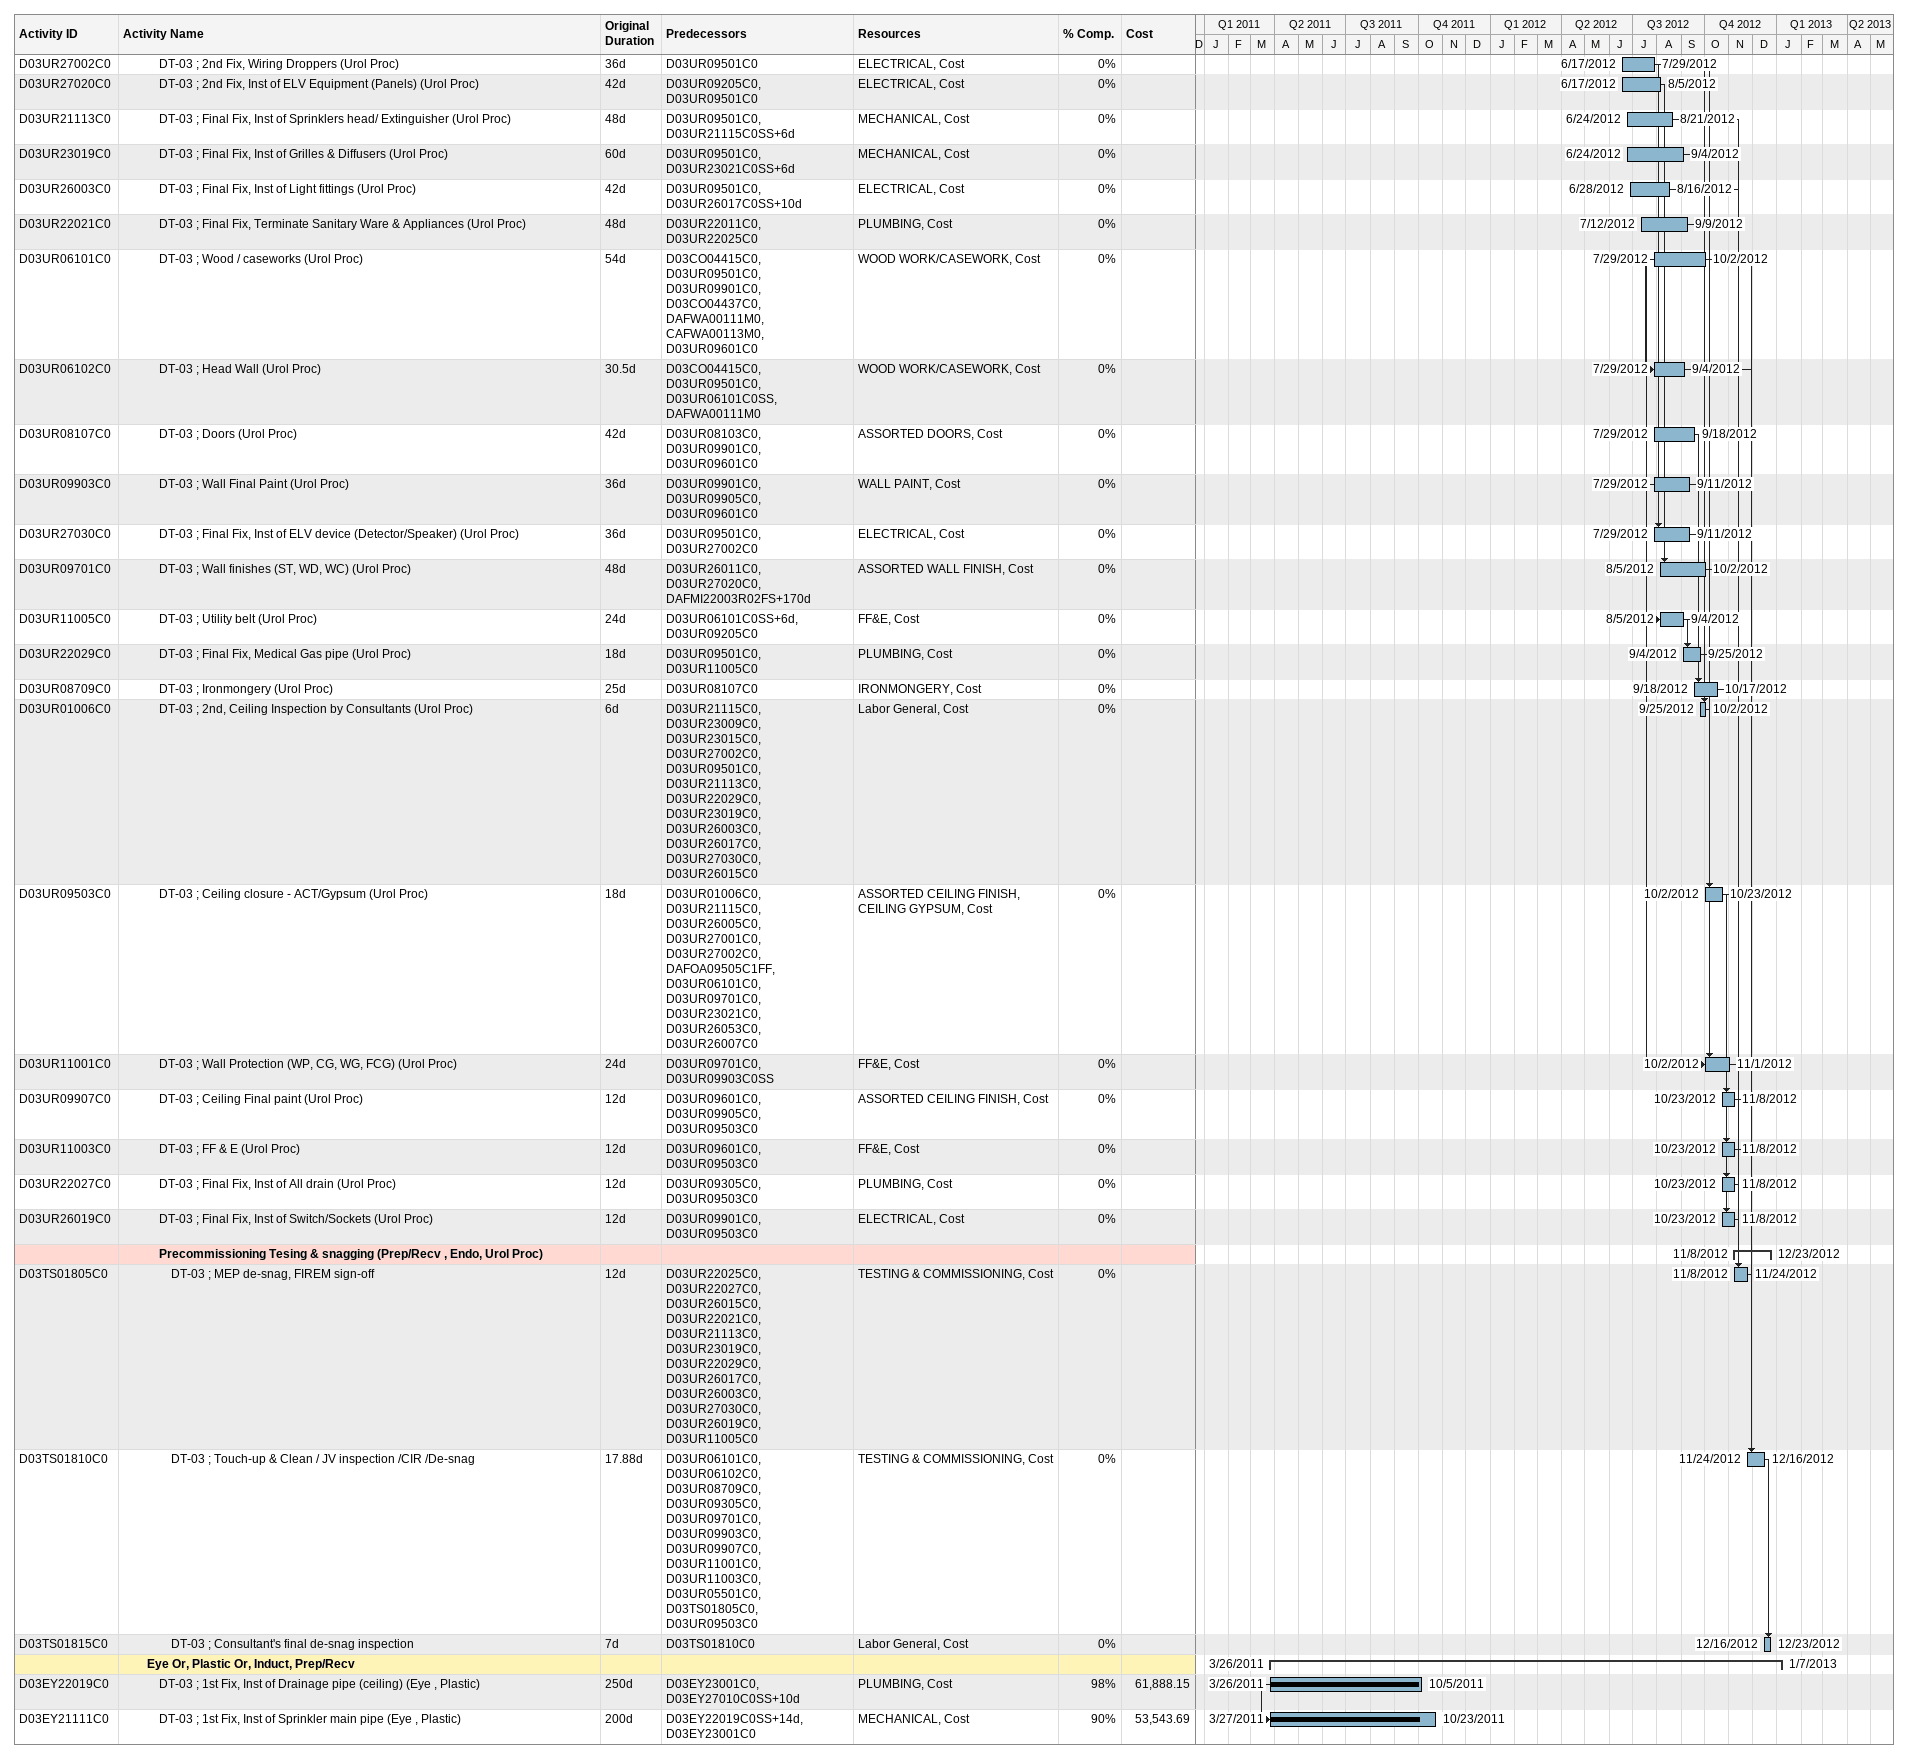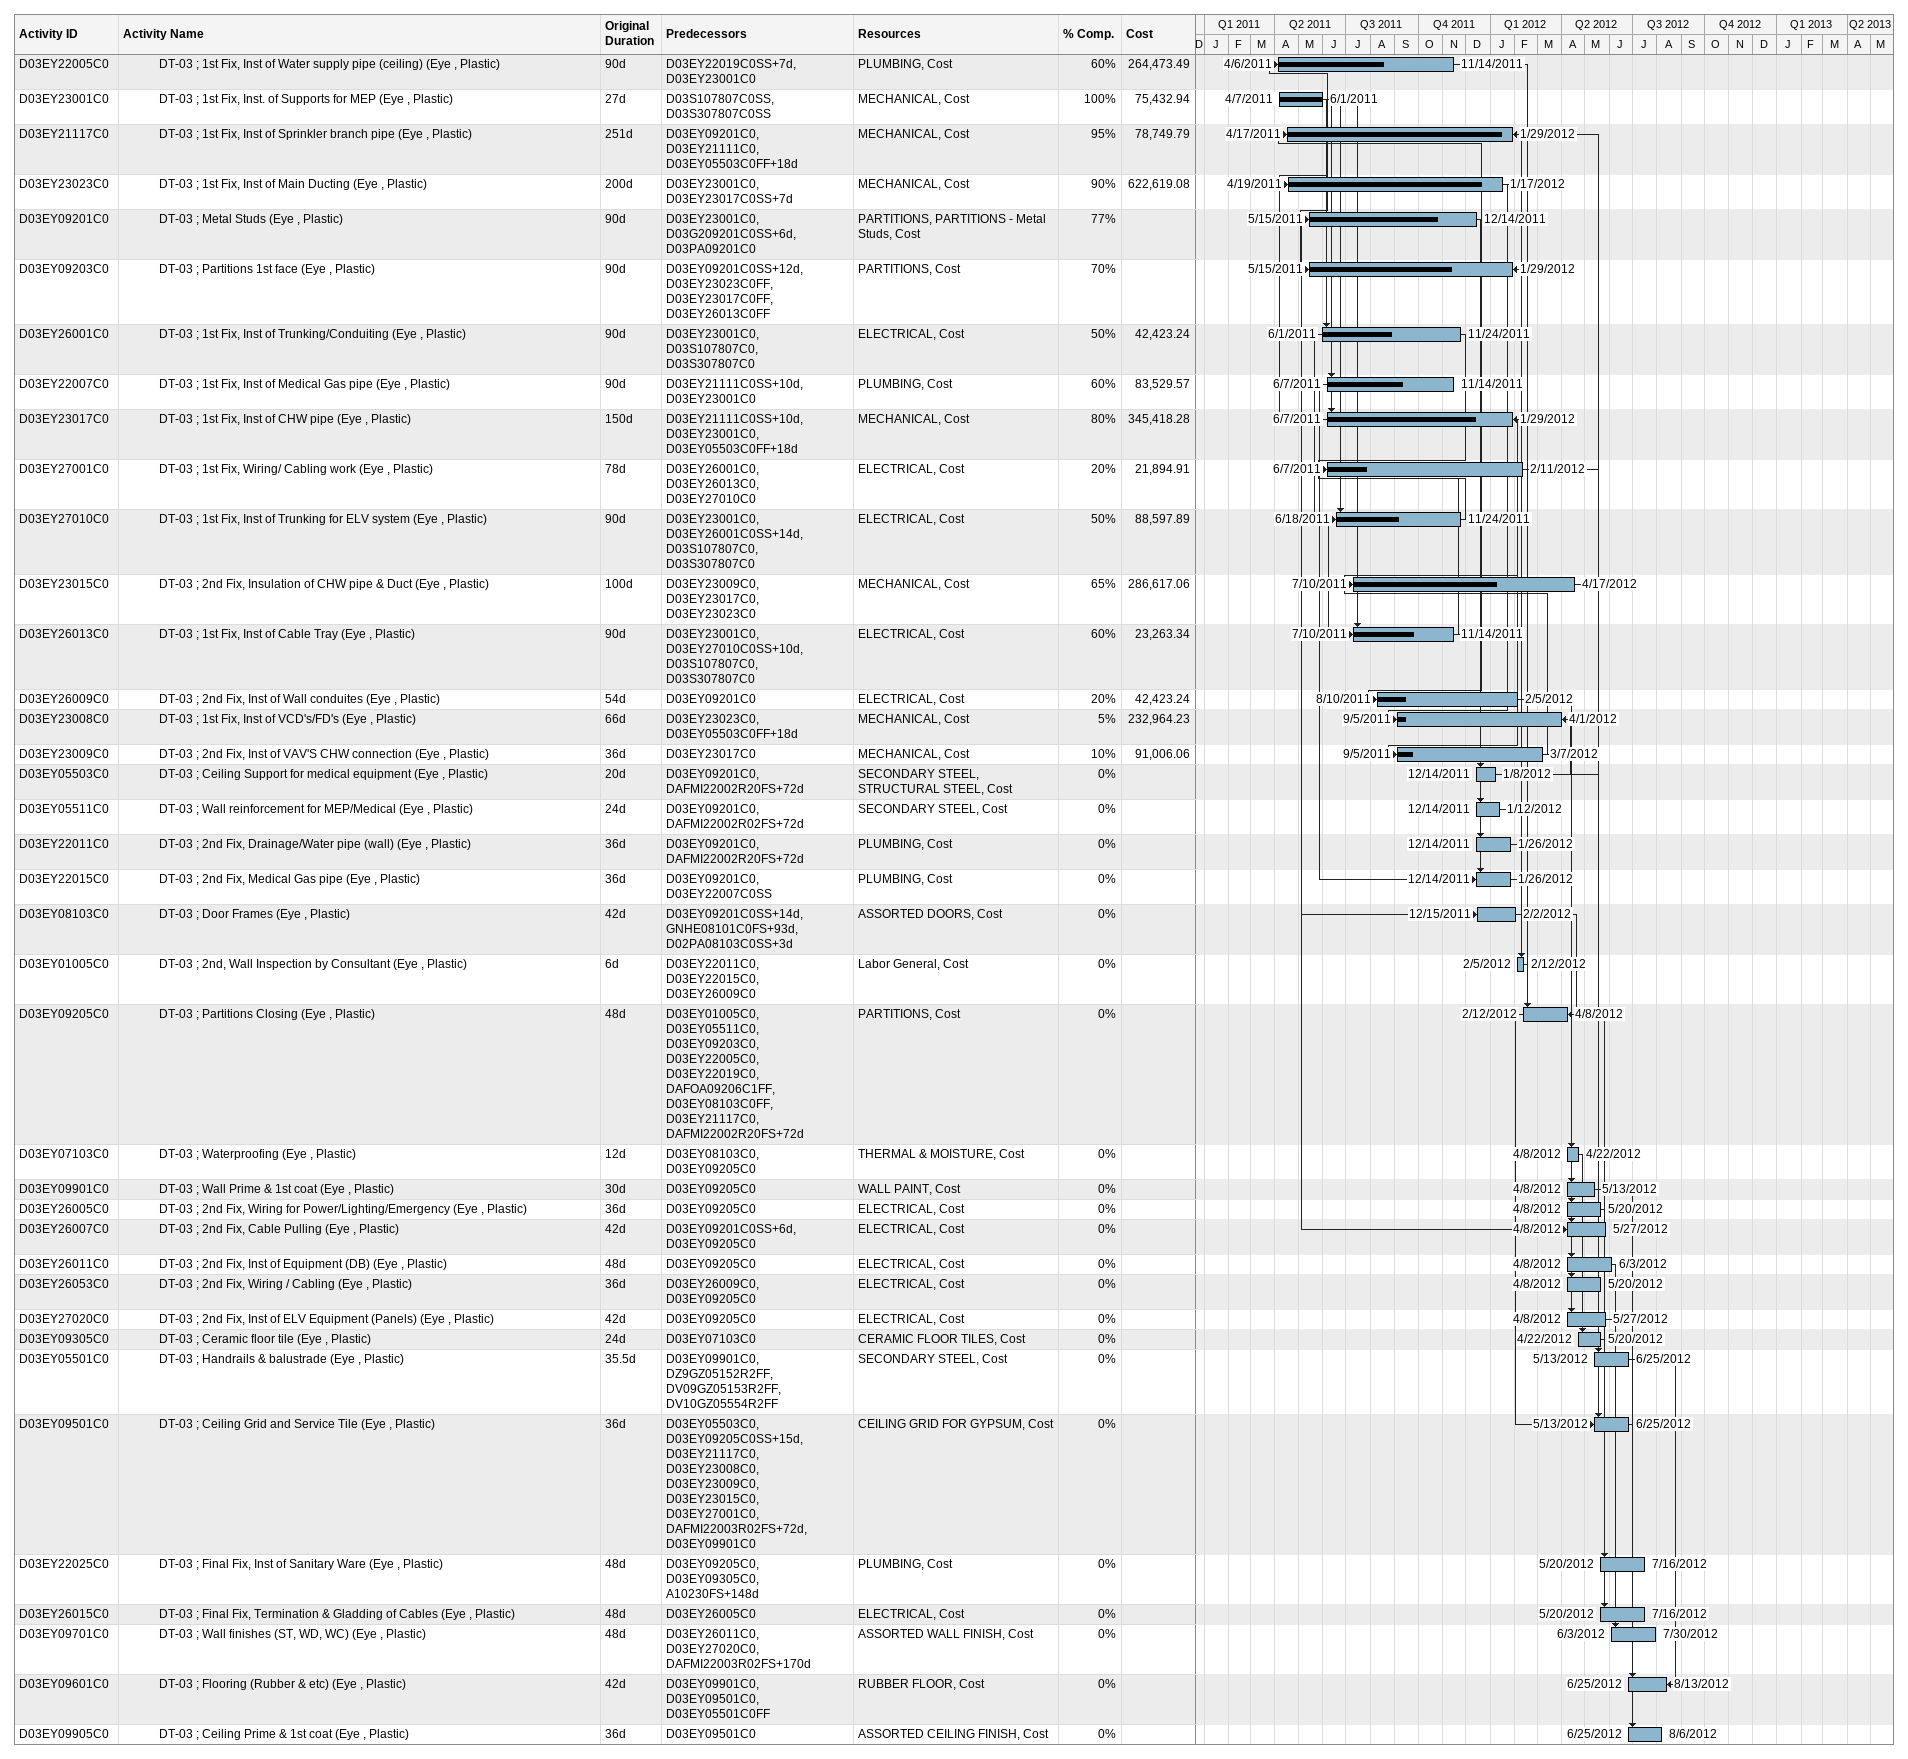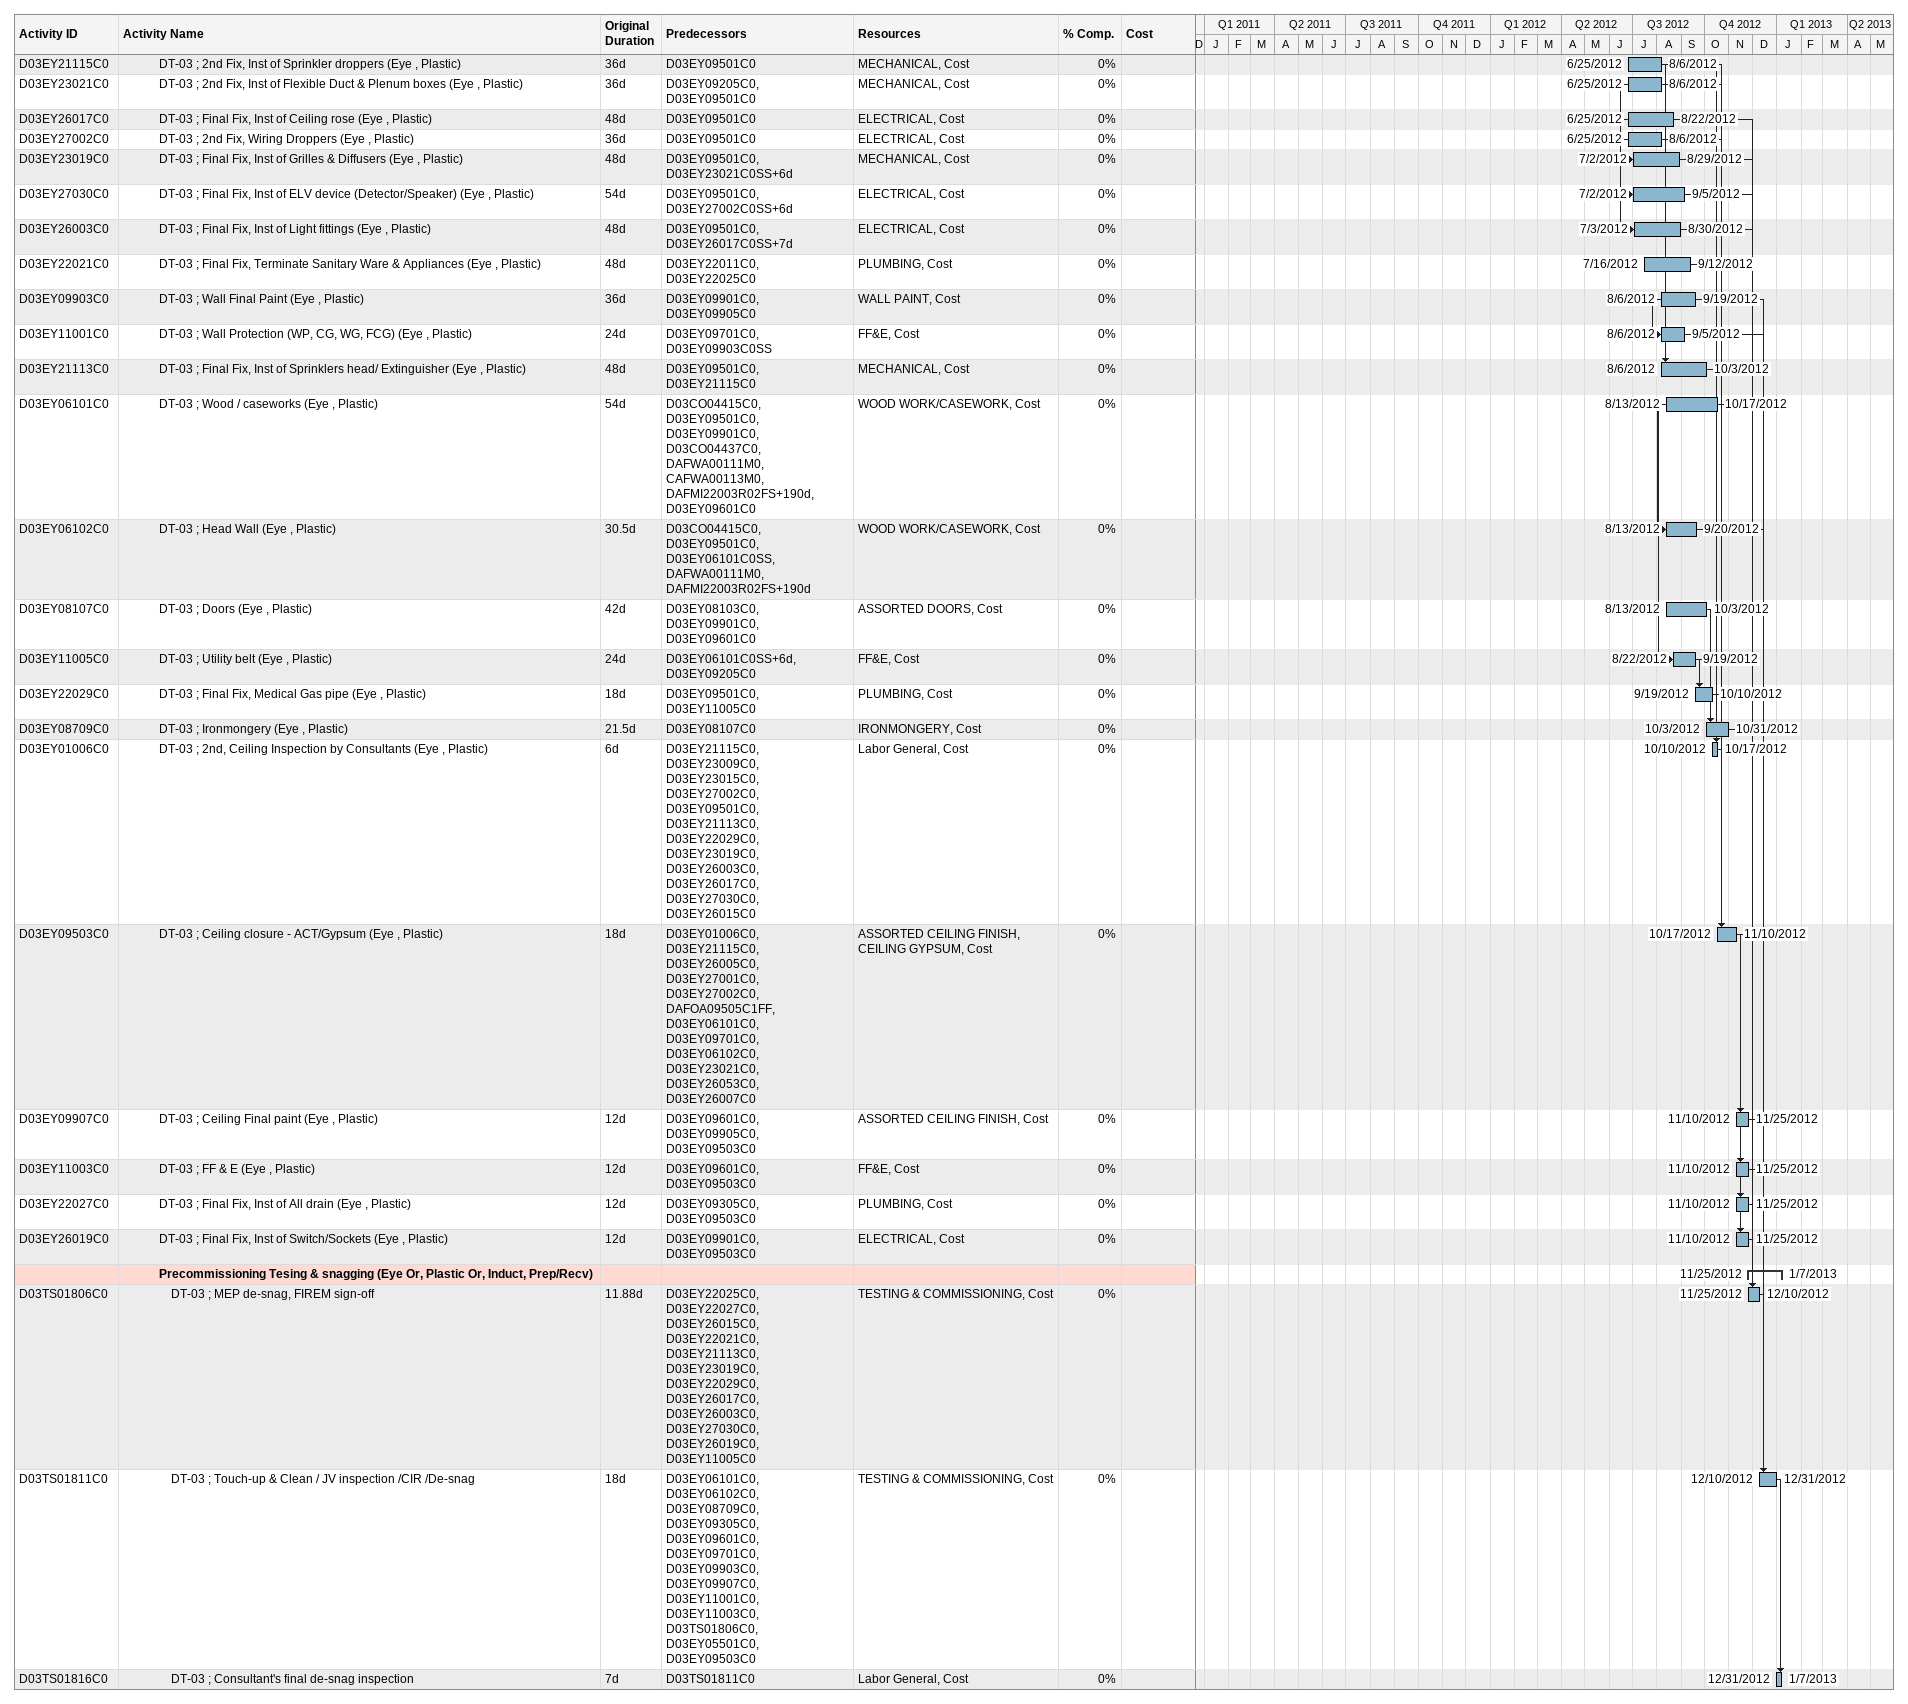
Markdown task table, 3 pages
| ID | Level | Task | Original duration | Start | Finish | Predecessors | Resources | % complete | Cost |
|---|---|---|---|---|---|---|---|---|---|
| D03UR27002C0 | 4 | DT-03 ; 2nd Fix, Wiring Droppers (Urol Proc) | 36d | 2012-06-17 | 2012-07-29 | D03UR09501C0 | ELECTRICAL, Cost | 0 |  |
| D03UR27020C0 | 4 | DT-03 ; 2nd Fix, Inst of ELV Equipment (Panels) (Urol Proc) | 42d | 2012-06-17 | 2012-08-05 | D03UR09205C0, D03UR09501C0 | ELECTRICAL, Cost | 0 |  |
| D03UR21113C0 | 4 | DT-03 ; Final Fix, Inst of Sprinklers head/ Extinguisher (Urol Proc) | 48d | 2012-06-24 | 2012-08-21 | D03UR09501C0, D03UR21115C0SS+6d | MECHANICAL, Cost | 0 |  |
| D03UR23019C0 | 4 | DT-03 ; Final Fix, Inst of Grilles & Diffusers (Urol Proc) | 60d | 2012-06-24 | 2012-09-04 | D03UR09501C0, D03UR23021C0SS+6d | MECHANICAL, Cost | 0 |  |
| D03UR26003C0 | 4 | DT-03 ; Final Fix, Inst of Light fittings (Urol Proc) | 42d | 2012-06-28 | 2012-08-16 | D03UR09501C0, D03UR26017C0SS+10d | ELECTRICAL, Cost | 0 |  |
| D03UR22021C0 | 4 | DT-03 ; Final Fix, Terminate Sanitary Ware & Appliances (Urol Proc) | 48d | 2012-07-12 | 2012-09-09 | D03UR22011C0, D03UR22025C0 | PLUMBING, Cost | 0 |  |
| D03UR06101C0 | 4 | DT-03 ; Wood / caseworks (Urol Proc) | 54d | 2012-07-29 | 2012-10-02 | D03CO04415C0, D03UR09501C0, D03UR09901C0, D03CO04437C0, DAFWA00111M0, CAFWA00113M0, D03UR09601C0 | WOOD WORK/CASEWORK, Cost | 0 |  |
| D03UR06102C0 | 4 | DT-03 ; Head Wall (Urol Proc) | 30.5d | 2012-07-29 | 2012-09-04 | D03CO04415C0, D03UR09501C0, D03UR06101C0SS, DAFWA00111M0 | WOOD WORK/CASEWORK, Cost | 0 |  |
| D03UR08107C0 | 4 | DT-03 ; Doors (Urol Proc) | 42d | 2012-07-29 | 2012-09-18 | D03UR08103C0, D03UR09901C0, D03UR09601C0 | ASSORTED DOORS, Cost | 0 |  |
| D03UR09903C0 | 4 | DT-03 ; Wall Final Paint (Urol Proc) | 36d | 2012-07-29 | 2012-09-11 | D03UR09901C0, D03UR09905C0, D03UR09601C0 | WALL PAINT, Cost | 0 |  |
| D03UR27030C0 | 4 | DT-03 ; Final Fix, Inst of ELV device (Detector/Speaker) (Urol Proc) | 36d | 2012-07-29 | 2012-09-11 | D03UR09501C0, D03UR27002C0 | ELECTRICAL, Cost | 0 |  |
| D03UR09701C0 | 4 | DT-03 ; Wall finishes (ST, WD, WC) (Urol Proc) | 48d | 2012-08-05 | 2012-10-02 | D03UR26011C0, D03UR27020C0, DAFMI22003R02FS+170d | ASSORTED WALL FINISH, Cost | 0 |  |
| D03UR11005C0 | 4 | DT-03 ; Utility belt (Urol Proc) | 24d | 2012-08-05 | 2012-09-04 | D03UR06101C0SS+6d, D03UR09205C0 | FF&E, Cost | 0 |  |
| D03UR22029C0 | 4 | DT-03 ; Final Fix, Medical Gas pipe (Urol Proc) | 18d | 2012-09-04 | 2012-09-25 | D03UR09501C0, D03UR11005C0 | PLUMBING, Cost | 0 |  |
| D03UR08709C0 | 4 | DT-03 ; Ironmongery (Urol Proc) | 25d | 2012-09-18 | 2012-10-17 | D03UR08107C0 | IRONMONGERY, Cost | 0 |  |
| D03UR01006C0 | 4 | DT-03 ; 2nd, Ceiling Inspection by Consultants (Urol Proc) | 6d | 2012-09-25 | 2012-10-02 | D03UR21115C0, D03UR23009C0, D03UR23015C0, D03UR27002C0, D03UR09501C0, D03UR21113C0, D03UR22029C0, D03UR23019C0, D03UR26003C0, D03UR26017C0, D03UR27030C0, D03UR26015C0 | Labor General, Cost | 0 |  |
| D03UR09503C0 | 4 | DT-03 ; Ceiling closure - ACT/Gypsum (Urol Proc) | 18d | 2012-10-02 | 2012-10-23 | D03UR01006C0, D03UR21115C0, D03UR26005C0, D03UR27001C0, D03UR27002C0, DAFOA09505C1FF, D03UR06101C0, D03UR09701C0, D03UR23021C0, D03UR26053C0, D03UR26007C0 | ASSORTED CEILING FINISH, CEILING GYPSUM, Cost | 0 |  |
| D03UR11001C0 | 4 | DT-03 ; Wall Protection (WP, CG, WG, FCG) (Urol Proc) | 24d | 2012-10-02 | 2012-11-01 | D03UR09701C0, D03UR09903C0SS | FF&E, Cost | 0 |  |
| D03UR09907C0 | 4 | DT-03 ; Ceiling Final paint (Urol Proc) | 12d | 2012-10-23 | 2012-11-08 | D03UR09601C0, D03UR09905C0, D03UR09503C0 | ASSORTED CEILING FINISH, Cost | 0 |  |
| D03UR11003C0 | 4 | DT-03 ; FF & E (Urol Proc) | 12d | 2012-10-23 | 2012-11-08 | D03UR09601C0, D03UR09503C0 | FF&E, Cost | 0 |  |
| D03UR22027C0 | 4 | DT-03 ; Final Fix, Inst of All drain (Urol Proc) | 12d | 2012-10-23 | 2012-11-08 | D03UR09305C0, D03UR09503C0 | PLUMBING, Cost | 0 |  |
| D03UR26019C0 | 4 | DT-03 ; Final Fix, Inst of Switch/Sockets (Urol Proc) | 12d | 2012-10-23 | 2012-11-08 | D03UR09901C0, D03UR09503C0 | ELECTRICAL, Cost | 0 |  |
|  | 4 | **Precommissioning Tesing & snagging (Prep/Recv , Endo, Urol Proc)** |  | 2012-11-08 | 2012-12-23 |  |  |  |  |
| D03TS01805C0 | 5 | DT-03 ; MEP de-snag, FIREM sign-off | 12d | 2012-11-08 | 2012-11-24 | D03UR22025C0, D03UR22027C0, D03UR26015C0, D03UR22021C0, D03UR21113C0, D03UR23019C0, D03UR22029C0, D03UR26017C0, D03UR26003C0, D03UR27030C0, D03UR26019C0, D03UR11005C0 | TESTING & COMMISSIONING, Cost | 0 |  |
| D03TS01810C0 | 5 | DT-03 ; Touch-up & Clean / JV inspection /CIR /De-snag | 17.88d | 2012-11-24 | 2012-12-16 | D03UR06101C0, D03UR06102C0, D03UR08709C0, D03UR09305C0, D03UR09701C0, D03UR09903C0, D03UR09907C0, D03UR11001C0, D03UR11003C0, D03UR05501C0, D03TS01805C0, D03UR09503C0 | TESTING & COMMISSIONING, Cost | 0 |  |
| D03TS01815C0 | 5 | DT-03 ; Consultant's final de-snag inspection | 7d | 2012-12-16 | 2012-12-23 | D03TS01810C0 | Labor General, Cost | 0 |  |
|  | 3 | **Eye Or, Plastic Or, Induct, Prep/Recv** |  | 2011-03-26 | 2013-01-07 |  |  |  |  |
| D03EY22019C0 | 4 | DT-03 ; 1st Fix, Inst of Drainage pipe (ceiling) (Eye , Plastic) | 250d | 2011-03-26 | 2011-10-05 | D03EY23001C0, D03EY27010C0SS+10d | PLUMBING, Cost | 98 | 61888.15 |
| D03EY21111C0 | 4 | DT-03 ; 1st Fix, Inst of Sprinkler main pipe (Eye , Plastic) | 200d | 2011-03-27 | 2011-10-23 | D03EY22019C0SS+14d, D03EY23001C0 | MECHANICAL, Cost | 90 | 53543.69 |
| D03EY22005C0 | 4 | DT-03 ; 1st Fix, Inst of Water supply pipe (ceiling) (Eye , Plastic) | 90d | 2011-04-06 | 2011-11-14 | D03EY22019C0SS+7d, D03EY23001C0 | PLUMBING, Cost | 60 | 264473.49 |
| D03EY23001C0 | 4 | DT-03 ; 1st Fix, Inst. of Supports for MEP (Eye , Plastic) | 27d | 2011-04-07 | 2011-06-01 | D03S107807C0SS, D03S307807C0SS | MECHANICAL, Cost | 100 | 75432.94 |
| D03EY21117C0 | 4 | DT-03 ; 1st Fix, Inst of Sprinkler branch pipe (Eye , Plastic) | 251d | 2011-04-17 | 2012-01-29 | D03EY09201C0, D03EY21111C0, D03EY05503C0FF+18d | MECHANICAL, Cost | 95 | 78749.79 |
| D03EY23023C0 | 4 | DT-03 ; 1st Fix, Inst of Main Ducting (Eye , Plastic) | 200d | 2011-04-19 | 2012-01-17 | D03EY23001C0, D03EY23017C0SS+7d | MECHANICAL, Cost | 90 | 622619.08 |
| D03EY09201C0 | 4 | DT-03 ; Metal Studs (Eye , Plastic) | 90d | 2011-05-15 | 2011-12-14 | D03EY23001C0, D03G209201C0SS+6d, D03PA09201C0 | PARTITIONS, PARTITIONS - Metal Studs, Cost | 77 |  |
| D03EY09203C0 | 4 | DT-03 ; Partitions 1st face (Eye , Plastic) | 90d | 2011-05-15 | 2012-01-29 | D03EY09201C0SS+12d, D03EY23023C0FF, D03EY23017C0FF, D03EY26013C0FF | PARTITIONS, Cost | 70 |  |
| D03EY26001C0 | 4 | DT-03 ; 1st Fix, Inst of Trunking/Conduiting (Eye , Plastic) | 90d | 2011-06-01 | 2011-11-24 | D03EY23001C0, D03S107807C0, D03S307807C0 | ELECTRICAL, Cost | 50 | 42423.24 |
| D03EY22007C0 | 4 | DT-03 ; 1st Fix, Inst of Medical Gas pipe (Eye , Plastic) | 90d | 2011-06-07 | 2011-11-14 | D03EY21111C0SS+10d, D03EY23001C0 | PLUMBING, Cost | 60 | 83529.57 |
| D03EY23017C0 | 4 | DT-03 ; 1st Fix, Inst of CHW pipe (Eye , Plastic) | 150d | 2011-06-07 | 2012-01-29 | D03EY21111C0SS+10d, D03EY23001C0, D03EY05503C0FF+18d | MECHANICAL, Cost | 80 | 345418.28 |
| D03EY27001C0 | 4 | DT-03 ; 1st Fix, Wiring/ Cabling work (Eye , Plastic) | 78d | 2011-06-07 | 2012-02-11 | D03EY26001C0, D03EY26013C0, D03EY27010C0 | ELECTRICAL, Cost | 20 | 21894.91 |
| D03EY27010C0 | 4 | DT-03 ; 1st Fix, Inst of Trunking for ELV system (Eye , Plastic) | 90d | 2011-06-18 | 2011-11-24 | D03EY23001C0, D03EY26001C0SS+14d, D03S107807C0, D03S307807C0 | ELECTRICAL, Cost | 50 | 88597.89 |
| D03EY23015C0 | 4 | DT-03 ; 2nd Fix, Insulation of CHW pipe & Duct (Eye , Plastic) | 100d | 2011-07-10 | 2012-04-17 | D03EY23009C0, D03EY23017C0, D03EY23023C0 | MECHANICAL, Cost | 65 | 286617.06 |
| D03EY26013C0 | 4 | DT-03 ; 1st Fix, Inst of Cable Tray (Eye , Plastic) | 90d | 2011-07-10 | 2011-11-14 | D03EY23001C0, D03EY27010C0SS+10d, D03S107807C0, D03S307807C0 | ELECTRICAL, Cost | 60 | 23263.34 |
| D03EY26009C0 | 4 | DT-03 ; 2nd Fix, Inst of Wall conduites (Eye , Plastic) | 54d | 2011-08-10 | 2012-02-05 | D03EY09201C0 | ELECTRICAL, Cost | 20 | 42423.24 |
| D03EY23008C0 | 4 | DT-03 ; 1st Fix, Inst of VCD's/FD's (Eye , Plastic) | 66d | 2011-09-05 | 2012-04-01 | D03EY23023C0, D03EY05503C0FF+18d | MECHANICAL, Cost | 5 | 232964.23 |
| D03EY23009C0 | 4 | DT-03 ; 2nd Fix, Inst of VAV'S CHW connection (Eye , Plastic) | 36d | 2011-09-05 | 2012-03-07 | D03EY23017C0 | MECHANICAL, Cost | 10 | 91006.06 |
| D03EY05503C0 | 4 | DT-03 ; Ceiling Support for medical equipment (Eye , Plastic) | 20d | 2011-12-14 | 2012-01-08 | D03EY09201C0, DAFMI22002R20FS+72d | SECONDARY STEEL, STRUCTURAL STEEL, Cost | 0 |  |
| D03EY05511C0 | 4 | DT-03 ; Wall reinforcement for MEP/Medical (Eye , Plastic) | 24d | 2011-12-14 | 2012-01-12 | D03EY09201C0, DAFMI22002R02FS+72d | SECONDARY STEEL, Cost | 0 |  |
| D03EY22011C0 | 4 | DT-03 ; 2nd Fix, Drainage/Water pipe (wall) (Eye , Plastic) | 36d | 2011-12-14 | 2012-01-26 | D03EY09201C0, DAFMI22002R20FS+72d | PLUMBING, Cost | 0 |  |
| D03EY22015C0 | 4 | DT-03 ; 2nd Fix, Medical Gas pipe (Eye , Plastic) | 36d | 2011-12-14 | 2012-01-26 | D03EY09201C0, D03EY22007C0SS | PLUMBING, Cost | 0 |  |
| D03EY08103C0 | 4 | DT-03 ; Door Frames (Eye , Plastic) | 42d | 2011-12-15 | 2012-02-02 | D03EY09201C0SS+14d, GNHE08101C0FS+93d, D02PA08103C0SS+3d | ASSORTED DOORS, Cost | 0 |  |
| D03EY01005C0 | 4 | DT-03 ; 2nd, Wall Inspection by Consultant (Eye , Plastic) | 6d | 2012-02-05 | 2012-02-12 | D03EY22011C0, D03EY22015C0, D03EY26009C0 | Labor General, Cost | 0 |  |
| D03EY09205C0 | 4 | DT-03 ; Partitions Closing (Eye , Plastic) | 48d | 2012-02-12 | 2012-04-08 | D03EY01005C0, D03EY05511C0, D03EY09203C0, D03EY22005C0, D03EY22019C0, DAFOA09206C1FF, D03EY08103C0FF, D03EY21117C0, DAFMI22002R20FS+72d | PARTITIONS, Cost | 0 |  |
| D03EY07103C0 | 4 | DT-03 ; Waterproofing (Eye , Plastic) | 12d | 2012-04-08 | 2012-04-22 | D03EY08103C0, D03EY09205C0 | THERMAL & MOISTURE, Cost | 0 |  |
| D03EY09901C0 | 4 | DT-03 ; Wall Prime & 1st coat (Eye , Plastic) | 30d | 2012-04-08 | 2012-05-13 | D03EY09205C0 | WALL PAINT, Cost | 0 |  |
| D03EY26005C0 | 4 | DT-03 ; 2nd Fix, Wiring for Power/Lighting/Emergency (Eye , Plastic) | 36d | 2012-04-08 | 2012-05-20 | D03EY09205C0 | ELECTRICAL, Cost | 0 |  |
| D03EY26007C0 | 4 | DT-03 ; 2nd Fix, Cable Pulling (Eye , Plastic) | 42d | 2012-04-08 | 2012-05-27 | D03EY09201C0SS+6d, D03EY09205C0 | ELECTRICAL, Cost | 0 |  |
| D03EY26011C0 | 4 | DT-03 ; 2nd Fix, Inst of Equipment (DB) (Eye , Plastic) | 48d | 2012-04-08 | 2012-06-03 | D03EY09205C0 | ELECTRICAL, Cost | 0 |  |
| D03EY26053C0 | 4 | DT-03 ; 2nd Fix, Wiring / Cabling (Eye , Plastic) | 36d | 2012-04-08 | 2012-05-20 | D03EY26009C0, D03EY09205C0 | ELECTRICAL, Cost | 0 |  |
| D03EY27020C0 | 4 | DT-03 ; 2nd Fix, Inst of ELV Equipment (Panels) (Eye , Plastic) | 42d | 2012-04-08 | 2012-05-27 | D03EY09205C0 | ELECTRICAL, Cost | 0 |  |
| D03EY09305C0 | 4 | DT-03 ; Ceramic floor tile (Eye , Plastic) | 24d | 2012-04-22 | 2012-05-20 | D03EY07103C0 | CERAMIC FLOOR TILES, Cost | 0 |  |
| D03EY05501C0 | 4 | DT-03 ; Handrails & balustrade (Eye , Plastic) | 35.5d | 2012-05-13 | 2012-06-25 | D03EY09901C0, DZ9GZ05152R2FF, DV09GZ05153R2FF, DV10GZ05554R2FF | SECONDARY STEEL, Cost | 0 |  |
| D03EY09501C0 | 4 | DT-03 ; Ceiling Grid and Service Tile (Eye , Plastic) | 36d | 2012-05-13 | 2012-06-25 | D03EY05503C0, D03EY09205C0SS+15d, D03EY21117C0, D03EY23008C0, D03EY23009C0, D03EY23015C0, D03EY27001C0, DAFMI22003R02FS+72d, D03EY09901C0 | CEILING GRID FOR GYPSUM, Cost | 0 |  |
| D03EY22025C0 | 4 | DT-03 ; Final Fix, Inst of Sanitary Ware (Eye , Plastic) | 48d | 2012-05-20 | 2012-07-16 | D03EY09205C0, D03EY09305C0, A10230FS+148d | PLUMBING, Cost | 0 |  |
| D03EY26015C0 | 4 | DT-03 ; Final Fix, Termination & Gladding of Cables (Eye , Plastic) | 48d | 2012-05-20 | 2012-07-16 | D03EY26005C0 | ELECTRICAL, Cost | 0 |  |
| D03EY09701C0 | 4 | DT-03 ; Wall finishes (ST, WD, WC) (Eye , Plastic) | 48d | 2012-06-03 | 2012-07-30 | D03EY26011C0, D03EY27020C0, DAFMI22003R02FS+170d | ASSORTED WALL FINISH, Cost | 0 |  |
| D03EY09601C0 | 4 | DT-03 ; Flooring (Rubber & etc) (Eye , Plastic) | 42d | 2012-06-25 | 2012-08-13 | D03EY09901C0, D03EY09501C0, D03EY05501C0FF | RUBBER FLOOR, Cost | 0 |  |
| D03EY09905C0 | 4 | DT-03 ; Ceiling Prime & 1st coat (Eye , Plastic) | 36d | 2012-06-25 | 2012-08-06 | D03EY09501C0 | ASSORTED CEILING FINISH, Cost | 0 |  |
| D03EY21115C0 | 4 | DT-03 ; 2nd Fix, Inst of Sprinkler droppers (Eye , Plastic) | 36d | 2012-06-25 | 2012-08-06 | D03EY09501C0 | MECHANICAL, Cost | 0 |  |
| D03EY23021C0 | 4 | DT-03 ; 2nd Fix, Inst of Flexible Duct & Plenum boxes (Eye , Plastic) | 36d | 2012-06-25 | 2012-08-06 | D03EY09205C0, D03EY09501C0 | MECHANICAL, Cost | 0 |  |
| D03EY26017C0 | 4 | DT-03 ; Final Fix, Inst of Ceiling rose (Eye , Plastic) | 48d | 2012-06-25 | 2012-08-22 | D03EY09501C0 | ELECTRICAL, Cost | 0 |  |
| D03EY27002C0 | 4 | DT-03 ; 2nd Fix, Wiring Droppers (Eye , Plastic) | 36d | 2012-06-25 | 2012-08-06 | D03EY09501C0 | ELECTRICAL, Cost | 0 |  |
| D03EY23019C0 | 4 | DT-03 ; Final Fix, Inst of Grilles & Diffusers (Eye , Plastic) | 48d | 2012-07-02 | 2012-08-29 | D03EY09501C0, D03EY23021C0SS+6d | MECHANICAL, Cost | 0 |  |
| D03EY27030C0 | 4 | DT-03 ; Final Fix, Inst of ELV device (Detector/Speaker) (Eye , Plastic) | 54d | 2012-07-02 | 2012-09-05 | D03EY09501C0, D03EY27002C0SS+6d | ELECTRICAL, Cost | 0 |  |
| D03EY26003C0 | 4 | DT-03 ; Final Fix, Inst of Light fittings (Eye , Plastic) | 48d | 2012-07-03 | 2012-08-30 | D03EY09501C0, D03EY26017C0SS+7d | ELECTRICAL, Cost | 0 |  |
| D03EY22021C0 | 4 | DT-03 ; Final Fix, Terminate Sanitary Ware & Appliances (Eye , Plastic) | 48d | 2012-07-16 | 2012-09-12 | D03EY22011C0, D03EY22025C0 | PLUMBING, Cost | 0 |  |
| D03EY09903C0 | 4 | DT-03 ; Wall Final Paint (Eye , Plastic) | 36d | 2012-08-06 | 2012-09-19 | D03EY09901C0, D03EY09905C0 | WALL PAINT, Cost | 0 |  |
| D03EY11001C0 | 4 | DT-03 ; Wall Protection (WP, CG, WG, FCG) (Eye , Plastic) | 24d | 2012-08-06 | 2012-09-05 | D03EY09701C0, D03EY09903C0SS | FF&E, Cost | 0 |  |
| D03EY21113C0 | 4 | DT-03 ; Final Fix, Inst of Sprinklers head/ Extinguisher (Eye , Plastic) | 48d | 2012-08-06 | 2012-10-03 | D03EY09501C0, D03EY21115C0 | MECHANICAL, Cost | 0 |  |
| D03EY06101C0 | 4 | DT-03 ; Wood / caseworks (Eye , Plastic) | 54d | 2012-08-13 | 2012-10-17 | D03CO04415C0, D03EY09501C0, D03EY09901C0, D03CO04437C0, DAFWA00111M0, CAFWA00113M0, DAFMI22003R02FS+190d, D03EY09601C0 | WOOD WORK/CASEWORK, Cost | 0 |  |
| D03EY06102C0 | 4 | DT-03 ; Head Wall (Eye , Plastic) | 30.5d | 2012-08-13 | 2012-09-20 | D03CO04415C0, D03EY09501C0, D03EY06101C0SS, DAFWA00111M0, DAFMI22003R02FS+190d | WOOD WORK/CASEWORK, Cost | 0 |  |
| D03EY08107C0 | 4 | DT-03 ; Doors (Eye , Plastic) | 42d | 2012-08-13 | 2012-10-03 | D03EY08103C0, D03EY09901C0, D03EY09601C0 | ASSORTED DOORS, Cost | 0 |  |
| D03EY11005C0 | 4 | DT-03 ; Utility belt (Eye , Plastic) | 24d | 2012-08-22 | 2012-09-19 | D03EY06101C0SS+6d, D03EY09205C0 | FF&E, Cost | 0 |  |
| D03EY22029C0 | 4 | DT-03 ; Final Fix, Medical Gas pipe (Eye , Plastic) | 18d | 2012-09-19 | 2012-10-10 | D03EY09501C0, D03EY11005C0 | PLUMBING, Cost | 0 |  |
| D03EY08709C0 | 4 | DT-03 ; Ironmongery (Eye , Plastic) | 21.5d | 2012-10-03 | 2012-10-31 | D03EY08107C0 | IRONMONGERY, Cost | 0 |  |
| D03EY01006C0 | 4 | DT-03 ; 2nd, Ceiling Inspection by Consultants (Eye , Plastic) | 6d | 2012-10-10 | 2012-10-17 | D03EY21115C0, D03EY23009C0, D03EY23015C0, D03EY27002C0, D03EY09501C0, D03EY21113C0, D03EY22029C0, D03EY23019C0, D03EY26003C0, D03EY26017C0, D03EY27030C0, D03EY26015C0 | Labor General, Cost | 0 |  |
| D03EY09503C0 | 4 | DT-03 ; Ceiling closure - ACT/Gypsum (Eye , Plastic) | 18d | 2012-10-17 | 2012-11-10 | D03EY01006C0, D03EY21115C0, D03EY26005C0, D03EY27001C0, D03EY27002C0, DAFOA09505C1FF, D03EY06101C0, D03EY09701C0, D03EY06102C0, D03EY23021C0, D03EY26053C0, D03EY26007C0 | ASSORTED CEILING FINISH, CEILING GYPSUM, Cost | 0 |  |
| D03EY09907C0 | 4 | DT-03 ; Ceiling Final paint (Eye , Plastic) | 12d | 2012-11-10 | 2012-11-25 | D03EY09601C0, D03EY09905C0, D03EY09503C0 | ASSORTED CEILING FINISH, Cost | 0 |  |
| D03EY11003C0 | 4 | DT-03 ; FF & E (Eye , Plastic) | 12d | 2012-11-10 | 2012-11-25 | D03EY09601C0, D03EY09503C0 | FF&E, Cost | 0 |  |
| D03EY22027C0 | 4 | DT-03 ; Final Fix, Inst of All drain (Eye , Plastic) | 12d | 2012-11-10 | 2012-11-25 | D03EY09305C0, D03EY09503C0 | PLUMBING, Cost | 0 |  |
| D03EY26019C0 | 4 | DT-03 ; Final Fix, Inst of Switch/Sockets (Eye , Plastic) | 12d | 2012-11-10 | 2012-11-25 | D03EY09901C0, D03EY09503C0 | ELECTRICAL, Cost | 0 |  |
|  | 4 | **Precommissioning Tesing & snagging (Eye Or, Plastic Or, Induct, Prep/Recv)** |  | 2012-11-25 | 2013-01-07 |  |  |  |  |
| D03TS01806C0 | 5 | DT-03 ; MEP de-snag, FIREM sign-off | 11.88d | 2012-11-25 | 2012-12-10 | D03EY22025C0, D03EY22027C0, D03EY26015C0, D03EY22021C0, D03EY21113C0, D03EY23019C0, D03EY22029C0, D03EY26017C0, D03EY26003C0, D03EY27030C0, D03EY26019C0, D03EY11005C0 | TESTING & COMMISSIONING, Cost | 0 |  |
| D03TS01811C0 | 5 | DT-03 ; Touch-up & Clean / JV inspection /CIR /De-snag | 18d | 2012-12-10 | 2012-12-31 | D03EY06101C0, D03EY06102C0, D03EY08709C0, D03EY09305C0, D03EY09601C0, D03EY09701C0, D03EY09903C0, D03EY09907C0, D03EY11001C0, D03EY11003C0, D03TS01806C0, D03EY05501C0, D03EY09503C0 | TESTING & COMMISSIONING, Cost | 0 |  |
| D03TS01816C0 | 5 | DT-03 ; Consultant's final de-snag inspection | 7d | 2012-12-31 | 2013-01-07 | D03TS01811C0 | Labor General, Cost | 0 |  |
